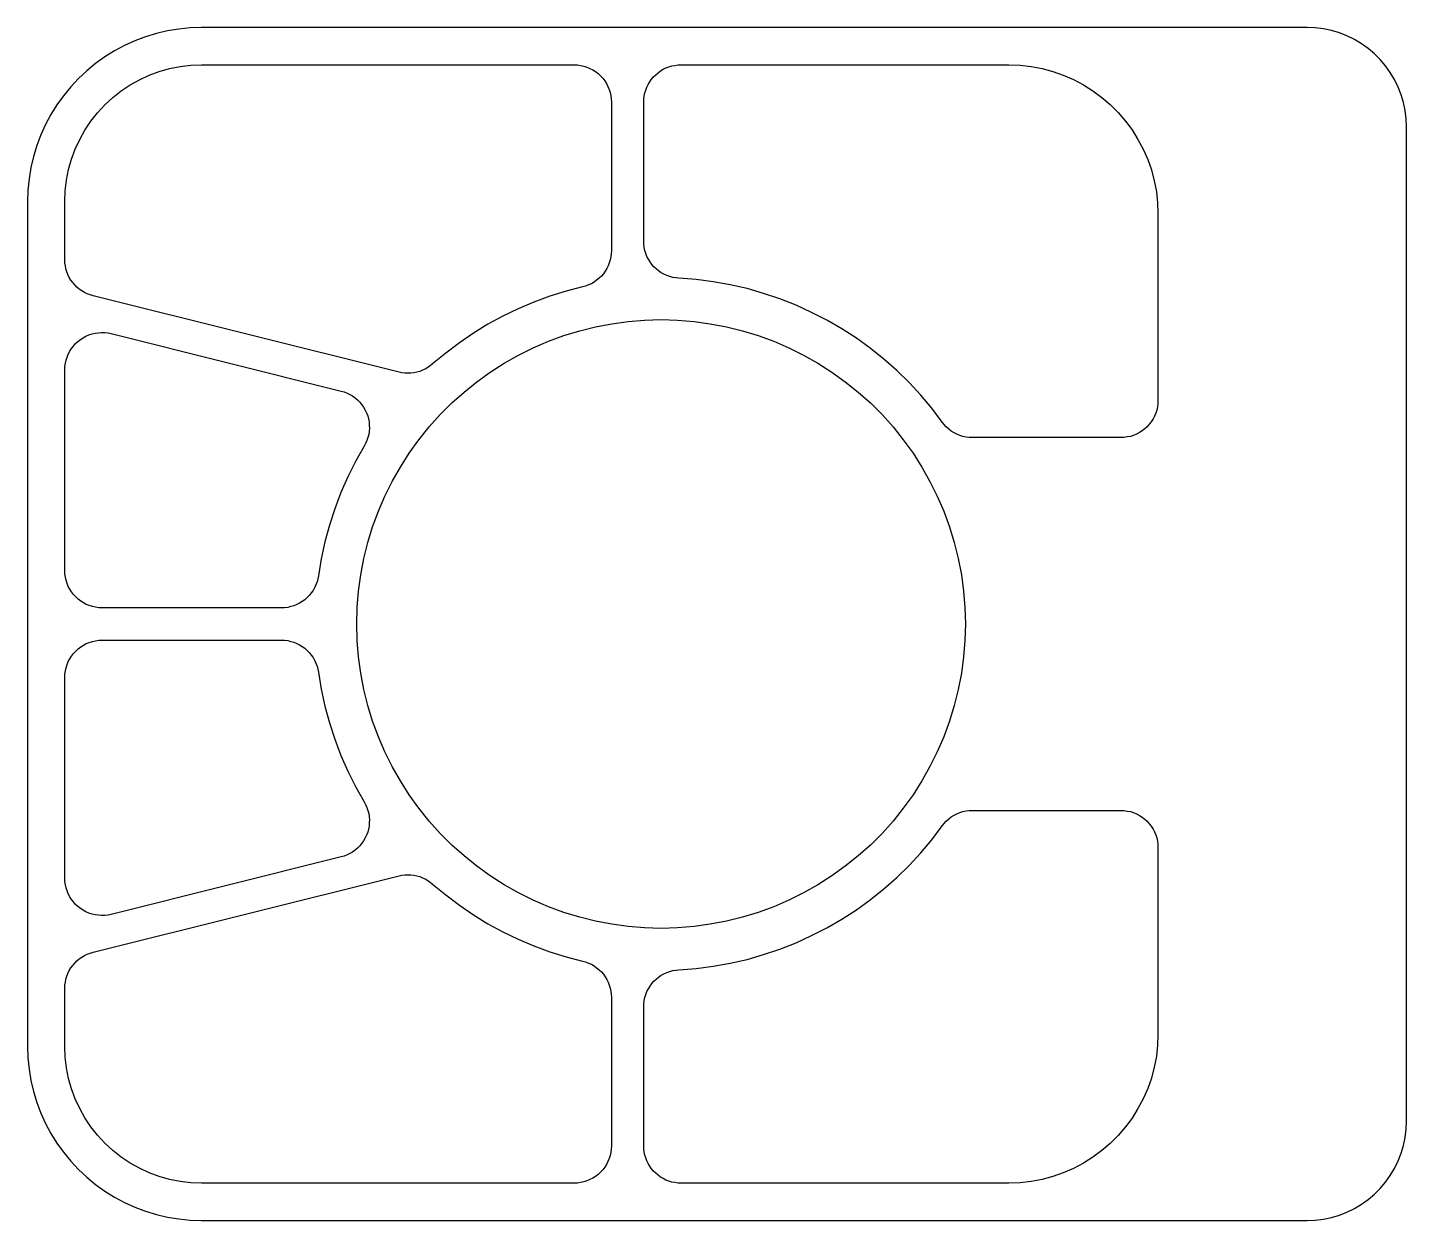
# Model space of a CAD drawing. Header units: millimetres. Extents: x -113 to -2, y -98 to -2.
import ezdxf

# ---------------------------------------------------------------- set-up
doc = ezdxf.new("R2010")
doc.units = ezdxf.units.MM
doc.layers.get('0').update_dxf_attribs({"linetype": 'CONTINUOUS'})

msp = doc.modelspace()

# ---------------------------------------------------------------- linework, layer by layer
for points in [[(-113, -58.15), (-113, -84), (-112.97, -84.92), (-112.88, -85.83), (-112.73, -86.73), (-112.52, -87.62), (-112.26, -88.5), (-111.93, -89.36), (-111.56, -90.19), (-111.12, -91), (-110.64, -91.78), (-110.11, -92.52), (-109.53, -93.23), (-108.9, -93.9), (-108.23, -94.53), (-107.52, -95.11), (-106.78, -95.64), (-106, -96.12), (-105.19, -96.56), (-104.36, -96.93), (-103.5, -97.26), (-102.62, -97.52), (-101.73, -97.73), (-100.83, -97.88), (-99.92, -97.97), (-99, -98), (-98.25, -98), (-75.74, -98), (-64.7, -98), (-29.75, -98), (-10, -98), (-9.34, -97.97), (-8.68, -97.89), (-8.04, -97.76), (-7.4, -97.57), (-6.79, -97.33), (-6.19, -97.04), (-5.62, -96.7), (-5.09, -96.31), (-4.58, -95.89), (-4.11, -95.42), (-3.69, -94.91), (-3.3, -94.38), (-2.96, -93.81), (-2.67, -93.21), (-2.43, -92.6), (-2.24, -91.96), (-2.11, -91.32), (-2.03, -90.66), (-2, -90), (-2, -10), (-2.03, -9.34), (-2.11, -8.68), (-2.24, -8.04), (-2.43, -7.4), (-2.67, -6.79), (-2.96, -6.19), (-3.3, -5.62), (-3.69, -5.09), (-4.11, -4.58), (-4.58, -4.11), (-5.09, -3.69), (-5.62, -3.3), (-6.19, -2.96), (-6.79, -2.67), (-7.4, -2.43), (-8.04, -2.24), (-8.68, -2.11), (-9.34, -2.03), (-10, -2), (-29.75, -2), (-64.7, -2), (-75.74, -2), (-98.25, -2), (-99, -2), (-99.92, -2.03), (-100.83, -2.12), (-101.73, -2.27), (-102.62, -2.48), (-103.5, -2.74), (-104.36, -3.07), (-105.19, -3.44), (-106, -3.88), (-106.78, -4.36), (-107.52, -4.89), (-108.23, -5.47), (-108.9, -6.1), (-109.53, -6.77), (-110.11, -7.48), (-110.64, -8.22), (-111.12, -9), (-111.56, -9.81), (-111.93, -10.64), (-112.26, -11.5), (-112.52, -12.38), (-112.73, -13.27), (-112.88, -14.17), (-112.97, -15.08), (-113, -16), (-113, -26.02), (-113, -50)], [(-109.91, -21.42), (-109.96, -21.17), (-109.99, -20.92), (-110, -20.68), (-110, -16), (-109.97, -15.14), (-109.86, -14.28), (-109.7, -13.43), (-109.46, -12.6), (-109.16, -11.79), (-108.8, -11.01), (-108.38, -10.25), (-107.9, -9.53), (-107.36, -8.86), (-106.78, -8.22), (-106.14, -7.64), (-105.47, -7.1), (-104.75, -6.62), (-103.99, -6.2), (-103.21, -5.84), (-102.4, -5.54), (-101.57, -5.3), (-100.72, -5.14), (-99.86, -5.03), (-99, -5), (-98.25, -5), (-75.74, -5), (-69, -5), (-68.74, -5.01), (-68.48, -5.05), (-68.22, -5.1), (-67.97, -5.18), (-67.73, -5.28), (-67.5, -5.4), (-67.28, -5.54), (-67.07, -5.7), (-66.88, -5.88), (-66.7, -6.07), (-66.54, -6.28), (-66.4, -6.5), (-66.28, -6.73), (-66.18, -6.97), (-66.1, -7.22), (-66.05, -7.48), (-66.01, -7.74), (-66, -8), (-66, -15.25), (-66, -19.95), (-66.01, -20.2), (-66.04, -20.45), (-66.09, -20.69), (-66.17, -20.93), (-66.26, -21.17), (-66.37, -21.39), (-66.5, -21.61), (-66.65, -21.81), (-66.81, -22), (-66.99, -22.18), (-67.19, -22.34), (-67.4, -22.48), (-67.61, -22.61), (-67.84, -22.71), (-68.08, -22.8), (-68.32, -22.87), (-69.65, -23.21), (-70.95, -23.62), (-72.24, -24.09), (-73.5, -24.63), (-74.74, -25.22), (-75.94, -25.88), (-77.11, -26.59), (-78.24, -27.37), (-79.34, -28.19), (-80.39, -29.07), (-80.58, -29.22), (-80.77, -29.36), (-80.98, -29.48), (-81.2, -29.58), (-81.43, -29.67), (-81.66, -29.73), (-81.9, -29.78), (-82.14, -29.81), (-82.38, -29.82), (-82.62, -29.81), (-82.86, -29.78), (-83.09, -29.73), (-107.73, -23.59), (-107.96, -23.52), (-108.2, -23.43), (-108.42, -23.32), (-108.63, -23.19), (-108.84, -23.05), (-109.03, -22.89), (-109.2, -22.71), (-109.36, -22.52), (-109.51, -22.32), (-109.64, -22.11), (-109.75, -21.88), (-109.84, -21.65)], [(-61.99, -21.73), (-62.2, -21.58), (-62.39, -21.42), (-62.58, -21.25), (-62.74, -21.06), (-62.89, -20.85), (-63.02, -20.64), (-63.14, -20.41), (-63.23, -20.18), (-63.3, -19.93), (-63.36, -19.69), (-63.39, -19.44), (-63.4, -19.18), (-63.4, -15.25), (-63.4, -8), (-63.39, -7.75), (-63.36, -7.51), (-63.31, -7.26), (-63.24, -7.03), (-63.15, -6.79), (-63.04, -6.57), (-62.91, -6.36), (-62.77, -6.16), (-62.61, -5.97), (-62.43, -5.79), (-62.24, -5.63), (-62.04, -5.49), (-61.83, -5.36), (-61.61, -5.25), (-61.37, -5.16), (-61.14, -5.09), (-60.89, -5.04), (-60.65, -5.01), (-60.4, -5), (-34, -5), (-33.1, -5.03), (-32.21, -5.13), (-31.33, -5.3), (-30.46, -5.53), (-29.62, -5.83), (-28.79, -6.19), (-28, -6.61), (-27.24, -7.09), (-26.52, -7.62), (-25.84, -8.2), (-25.2, -8.84), (-24.62, -9.52), (-24.09, -10.24), (-23.61, -11), (-23.19, -11.79), (-22.83, -12.62), (-22.53, -13.46), (-22.3, -14.33), (-22.13, -15.21), (-22.03, -16.1), (-22, -17), (-22, -26.02), (-22, -32), (-22.01, -32.26), (-22.05, -32.52), (-22.1, -32.78), (-22.18, -33.03), (-22.28, -33.27), (-22.4, -33.5), (-22.54, -33.72), (-22.7, -33.93), (-22.88, -34.12), (-23.07, -34.3), (-23.28, -34.46), (-23.5, -34.6), (-23.73, -34.72), (-23.97, -34.82), (-24.22, -34.9), (-24.48, -34.95), (-24.74, -34.99), (-25, -35), (-29.75, -35), (-36.93, -35), (-37.19, -34.99), (-37.45, -34.96), (-37.7, -34.9), (-37.95, -34.82), (-38.19, -34.73), (-38.42, -34.61), (-38.64, -34.47), (-38.84, -34.31), (-39.04, -34.14), (-39.21, -33.95), (-39.37, -33.75), (-40.21, -32.64), (-41.1, -31.58), (-42.04, -30.56), (-43.03, -29.59), (-44.07, -28.68), (-45.16, -27.81), (-46.28, -27), (-47.44, -26.25), (-48.65, -25.55), (-49.88, -24.92), (-51.14, -24.34), (-52.43, -23.84), (-53.75, -23.39), (-55.08, -23.01), (-56.43, -22.7), (-57.8, -22.46), (-59.17, -22.28), (-60.56, -22.18), (-60.81, -22.15), (-61.06, -22.11), (-61.3, -22.04), (-61.54, -21.96), (-61.77, -21.85)], [(-86.46, -51.33), (-86.5, -50), (-86.46, -48.67), (-86.35, -47.35), (-86.17, -46.04), (-85.92, -44.73), (-85.6, -43.45), (-85.22, -42.18), (-84.76, -40.93), (-84.23, -39.71), (-83.64, -38.53), (-82.99, -37.37), (-82.28, -36.25), (-81.5, -35.17), (-80.67, -34.14), (-79.79, -33.15), (-78.85, -32.21), (-77.86, -31.33), (-76.83, -30.5), (-75.75, -29.72), (-74.63, -29.01), (-73.47, -28.36), (-72.29, -27.77), (-71.07, -27.24), (-69.82, -26.78), (-68.55, -26.4), (-67.27, -26.08), (-65.96, -25.83), (-64.65, -25.65), (-63.33, -25.54), (-62, -25.5), (-60.67, -25.54), (-59.35, -25.65), (-58.04, -25.83), (-56.73, -26.08), (-55.45, -26.4), (-54.18, -26.78), (-52.93, -27.24), (-51.71, -27.77), (-50.53, -28.36), (-49.37, -29.01), (-48.25, -29.72), (-47.17, -30.5), (-46.14, -31.33), (-45.15, -32.21), (-44.21, -33.15), (-43.33, -34.14), (-42.5, -35.17), (-41.72, -36.25), (-41.01, -37.37), (-40.36, -38.53), (-39.77, -39.71), (-39.24, -40.93), (-38.78, -42.18), (-38.4, -43.45), (-38.08, -44.73), (-37.83, -46.04), (-37.65, -47.35), (-37.54, -48.67), (-37.5, -50), (-37.54, -51.33), (-37.65, -52.65), (-37.83, -53.96), (-38.08, -55.27), (-38.4, -56.55), (-38.78, -57.82), (-39.24, -59.07), (-39.77, -60.29), (-40.36, -61.47), (-41.01, -62.63), (-41.72, -63.75), (-42.5, -64.83), (-43.33, -65.86), (-44.21, -66.85), (-45.15, -67.79), (-46.14, -68.67), (-47.17, -69.5), (-48.25, -70.28), (-49.37, -70.99), (-50.53, -71.64), (-51.71, -72.23), (-52.93, -72.76), (-54.18, -73.22), (-55.45, -73.6), (-56.73, -73.92), (-58.04, -74.17), (-59.35, -74.35), (-60.67, -74.46), (-62, -74.5), (-63.33, -74.46), (-64.65, -74.35), (-65.96, -74.17), (-67.27, -73.92), (-68.55, -73.6), (-69.82, -73.22), (-71.07, -72.76), (-72.29, -72.23), (-73.47, -71.64), (-74.63, -70.99), (-75.75, -70.28), (-76.83, -69.5), (-77.86, -68.67), (-78.85, -67.79), (-79.79, -66.85), (-80.67, -65.86), (-81.5, -64.83), (-82.28, -63.75), (-82.99, -62.63), (-83.64, -61.47), (-84.23, -60.29), (-84.76, -59.07), (-85.22, -57.82), (-85.6, -56.55), (-85.92, -55.27), (-86.17, -53.96), (-86.35, -52.65)], [(-107.52, -48.65), (-107.78, -48.6), (-108.03, -48.52), (-108.27, -48.42), (-108.5, -48.3), (-108.72, -48.16), (-108.93, -48), (-109.12, -47.82), (-109.3, -47.63), (-109.46, -47.42), (-109.6, -47.2), (-109.72, -46.97), (-109.82, -46.73), (-109.9, -46.48), (-109.95, -46.22), (-109.99, -45.96), (-110, -45.7), (-110, -34.99), (-110, -29.54), (-109.99, -29.28), (-109.96, -29.02), (-109.9, -28.77), (-109.82, -28.52), (-109.72, -28.28), (-109.61, -28.05), (-109.47, -27.83), (-109.31, -27.63), (-109.14, -27.43), (-108.95, -27.26), (-108.74, -27.1), (-108.53, -26.96), (-108.3, -26.83), (-108.06, -26.73), (-107.81, -26.65), (-107.56, -26.59), (-107.3, -26.56), (-107.04, -26.54), (-106.79, -26.55), (-106.53, -26.58), (-106.27, -26.63), (-87.76, -31.25), (-87.51, -31.32), (-87.27, -31.41), (-87.05, -31.52), (-86.83, -31.65), (-86.62, -31.8), (-86.43, -31.97), (-86.25, -32.15), (-86.09, -32.35), (-85.95, -32.56), (-85.82, -32.78), (-85.71, -33.01), (-85.62, -33.25), (-85.56, -33.49), (-85.51, -33.74), (-85.49, -33.99), (-85.48, -34.25), (-85.5, -34.5), (-85.54, -34.75), (-85.6, -35), (-85.68, -35.24), (-85.79, -35.47), (-85.91, -35.7), (-86.59, -36.91), (-87.21, -38.15), (-87.77, -39.42), (-88.27, -40.72), (-88.7, -42.05), (-89.06, -43.39), (-89.36, -44.75), (-89.59, -46.12), (-89.63, -46.37), (-89.7, -46.61), (-89.79, -46.85), (-89.89, -47.08), (-90.02, -47.3), (-90.16, -47.5), (-90.32, -47.7), (-90.5, -47.88), (-90.69, -48.05), (-90.89, -48.19), (-91.11, -48.33), (-91.33, -48.44), (-91.57, -48.53), (-91.81, -48.6), (-92.06, -48.66), (-92.31, -48.69), (-92.56, -48.7), (-98.25, -48.7), (-107, -48.7), (-107.26, -48.69)], [(-110, -58.15), (-110, -57.75), (-110, -54.3), (-109.99, -54.04), (-109.95, -53.78), (-109.9, -53.52), (-109.82, -53.27), (-109.72, -53.03), (-109.6, -52.8), (-109.46, -52.58), (-109.3, -52.37), (-109.12, -52.18), (-108.93, -52), (-108.72, -51.84), (-108.5, -51.7), (-108.27, -51.58), (-108.03, -51.48), (-107.78, -51.4), (-107.52, -51.35), (-107.26, -51.31), (-107, -51.3), (-98.25, -51.3), (-92.56, -51.3), (-92.31, -51.31), (-92.06, -51.34), (-91.81, -51.4), (-91.57, -51.47), (-91.33, -51.56), (-91.11, -51.67), (-90.89, -51.81), (-90.69, -51.95), (-90.5, -52.12), (-90.32, -52.3), (-90.16, -52.5), (-90.02, -52.7), (-89.89, -52.92), (-89.79, -53.15), (-89.7, -53.39), (-89.63, -53.63), (-89.59, -53.88), (-89.36, -55.25), (-89.06, -56.61), (-88.7, -57.95), (-88.27, -59.28), (-87.77, -60.58), (-87.21, -61.85), (-86.59, -63.09), (-85.91, -64.3), (-85.79, -64.53), (-85.68, -64.76), (-85.6, -65), (-85.54, -65.25), (-85.5, -65.5), (-85.48, -65.75), (-85.49, -66.01), (-85.51, -66.26), (-85.56, -66.51), (-85.62, -66.75), (-85.71, -66.99), (-85.82, -67.22), (-85.95, -67.44), (-86.09, -67.65), (-86.25, -67.85), (-86.43, -68.03), (-86.62, -68.2), (-86.83, -68.35), (-87.05, -68.48), (-87.27, -68.59), (-87.51, -68.68), (-87.76, -68.75), (-106.27, -73.37), (-106.53, -73.42), (-106.79, -73.45), (-107.04, -73.46), (-107.3, -73.44), (-107.56, -73.41), (-107.81, -73.35), (-108.06, -73.27), (-108.3, -73.17), (-108.53, -73.04), (-108.74, -72.9), (-108.95, -72.74), (-109.14, -72.57), (-109.31, -72.37), (-109.47, -72.17), (-109.61, -71.95), (-109.72, -71.72), (-109.82, -71.48), (-109.9, -71.23), (-109.96, -70.98), (-109.99, -70.72), (-110, -70.46)], [(-63.4, -92), (-63.4, -84.75), (-63.4, -80.82), (-63.39, -80.56), (-63.36, -80.31), (-63.3, -80.07), (-63.23, -79.82), (-63.14, -79.59), (-63.02, -79.36), (-62.89, -79.15), (-62.74, -78.94), (-62.58, -78.75), (-62.39, -78.58), (-62.2, -78.42), (-61.99, -78.27), (-61.77, -78.15), (-61.54, -78.04), (-61.3, -77.96), (-61.06, -77.89), (-60.81, -77.85), (-60.56, -77.82), (-59.17, -77.72), (-57.8, -77.54), (-56.43, -77.3), (-55.08, -76.99), (-53.75, -76.61), (-52.43, -76.16), (-51.14, -75.66), (-49.88, -75.08), (-48.65, -74.45), (-47.44, -73.75), (-46.28, -73), (-45.16, -72.19), (-44.07, -71.32), (-43.03, -70.41), (-42.04, -69.44), (-41.1, -68.42), (-40.21, -67.36), (-39.37, -66.25), (-39.21, -66.05), (-39.04, -65.86), (-38.84, -65.69), (-38.64, -65.53), (-38.42, -65.39), (-38.19, -65.27), (-37.95, -65.18), (-37.7, -65.1), (-37.45, -65.04), (-37.19, -65.01), (-36.93, -65), (-29.75, -65), (-25, -65), (-24.74, -65.01), (-24.48, -65.05), (-24.22, -65.1), (-23.97, -65.18), (-23.73, -65.28), (-23.5, -65.4), (-23.28, -65.54), (-23.07, -65.7), (-22.88, -65.88), (-22.7, -66.07), (-22.54, -66.28), (-22.4, -66.5), (-22.28, -66.73), (-22.18, -66.97), (-22.1, -67.22), (-22.05, -67.48), (-22.01, -67.74), (-22, -68), (-22, -83), (-22.03, -83.9), (-22.13, -84.79), (-22.3, -85.67), (-22.53, -86.54), (-22.83, -87.38), (-23.19, -88.21), (-23.61, -89), (-24.09, -89.76), (-24.62, -90.48), (-25.2, -91.16), (-25.84, -91.8), (-26.52, -92.38), (-27.24, -92.91), (-28, -93.39), (-28.79, -93.81), (-29.62, -94.17), (-30.46, -94.47), (-31.33, -94.7), (-32.21, -94.87), (-33.1, -94.97), (-34, -95), (-60.4, -95), (-60.65, -94.99), (-60.89, -94.96), (-61.14, -94.91), (-61.37, -94.84), (-61.61, -94.75), (-61.83, -94.64), (-62.04, -94.51), (-62.24, -94.37), (-62.43, -94.21), (-62.61, -94.03), (-62.77, -93.84), (-62.91, -93.64), (-63.04, -93.43), (-63.15, -93.21), (-63.24, -92.97), (-63.31, -92.74), (-63.36, -92.49), (-63.39, -92.25)], [(-109.84, -78.35), (-109.75, -78.12), (-109.64, -77.89), (-109.51, -77.68), (-109.36, -77.48), (-109.2, -77.29), (-109.03, -77.11), (-108.84, -76.95), (-108.63, -76.81), (-108.42, -76.68), (-108.2, -76.57), (-107.96, -76.48), (-107.73, -76.41), (-83.09, -70.27), (-82.86, -70.22), (-82.62, -70.19), (-82.38, -70.18), (-82.14, -70.19), (-81.9, -70.22), (-81.66, -70.27), (-81.43, -70.33), (-81.2, -70.42), (-80.98, -70.52), (-80.77, -70.64), (-80.58, -70.78), (-80.39, -70.93), (-79.34, -71.81), (-78.24, -72.63), (-77.11, -73.41), (-75.94, -74.12), (-74.74, -74.78), (-73.5, -75.37), (-72.24, -75.91), (-70.95, -76.38), (-69.65, -76.79), (-68.32, -77.13), (-68.08, -77.2), (-67.84, -77.29), (-67.61, -77.39), (-67.4, -77.52), (-67.19, -77.66), (-66.99, -77.82), (-66.81, -78), (-66.65, -78.19), (-66.5, -78.39), (-66.37, -78.61), (-66.26, -78.83), (-66.17, -79.07), (-66.09, -79.31), (-66.04, -79.55), (-66.01, -79.8), (-66, -80.05), (-66, -84.75), (-66, -92), (-66.01, -92.26), (-66.05, -92.52), (-66.1, -92.78), (-66.18, -93.03), (-66.28, -93.27), (-66.4, -93.5), (-66.54, -93.72), (-66.7, -93.93), (-66.88, -94.12), (-67.07, -94.3), (-67.28, -94.46), (-67.5, -94.6), (-67.73, -94.72), (-67.97, -94.82), (-68.22, -94.9), (-68.48, -94.95), (-68.74, -94.99), (-69, -95), (-75.74, -95), (-98.25, -95), (-99, -95), (-99.86, -94.97), (-100.72, -94.86), (-101.57, -94.7), (-102.4, -94.46), (-103.21, -94.16), (-103.99, -93.8), (-104.75, -93.38), (-105.47, -92.9), (-106.14, -92.36), (-106.78, -91.78), (-107.36, -91.14), (-107.9, -90.47), (-108.38, -89.75), (-108.8, -88.99), (-109.16, -88.21), (-109.46, -87.4), (-109.7, -86.57), (-109.86, -85.72), (-109.97, -84.86), (-110, -84), (-110, -79.32), (-109.99, -79.08), (-109.96, -78.83), (-109.91, -78.58)]]:
    msp.add_lwpolyline(points, close=True)

doc.saveas('drawing.dxf')
